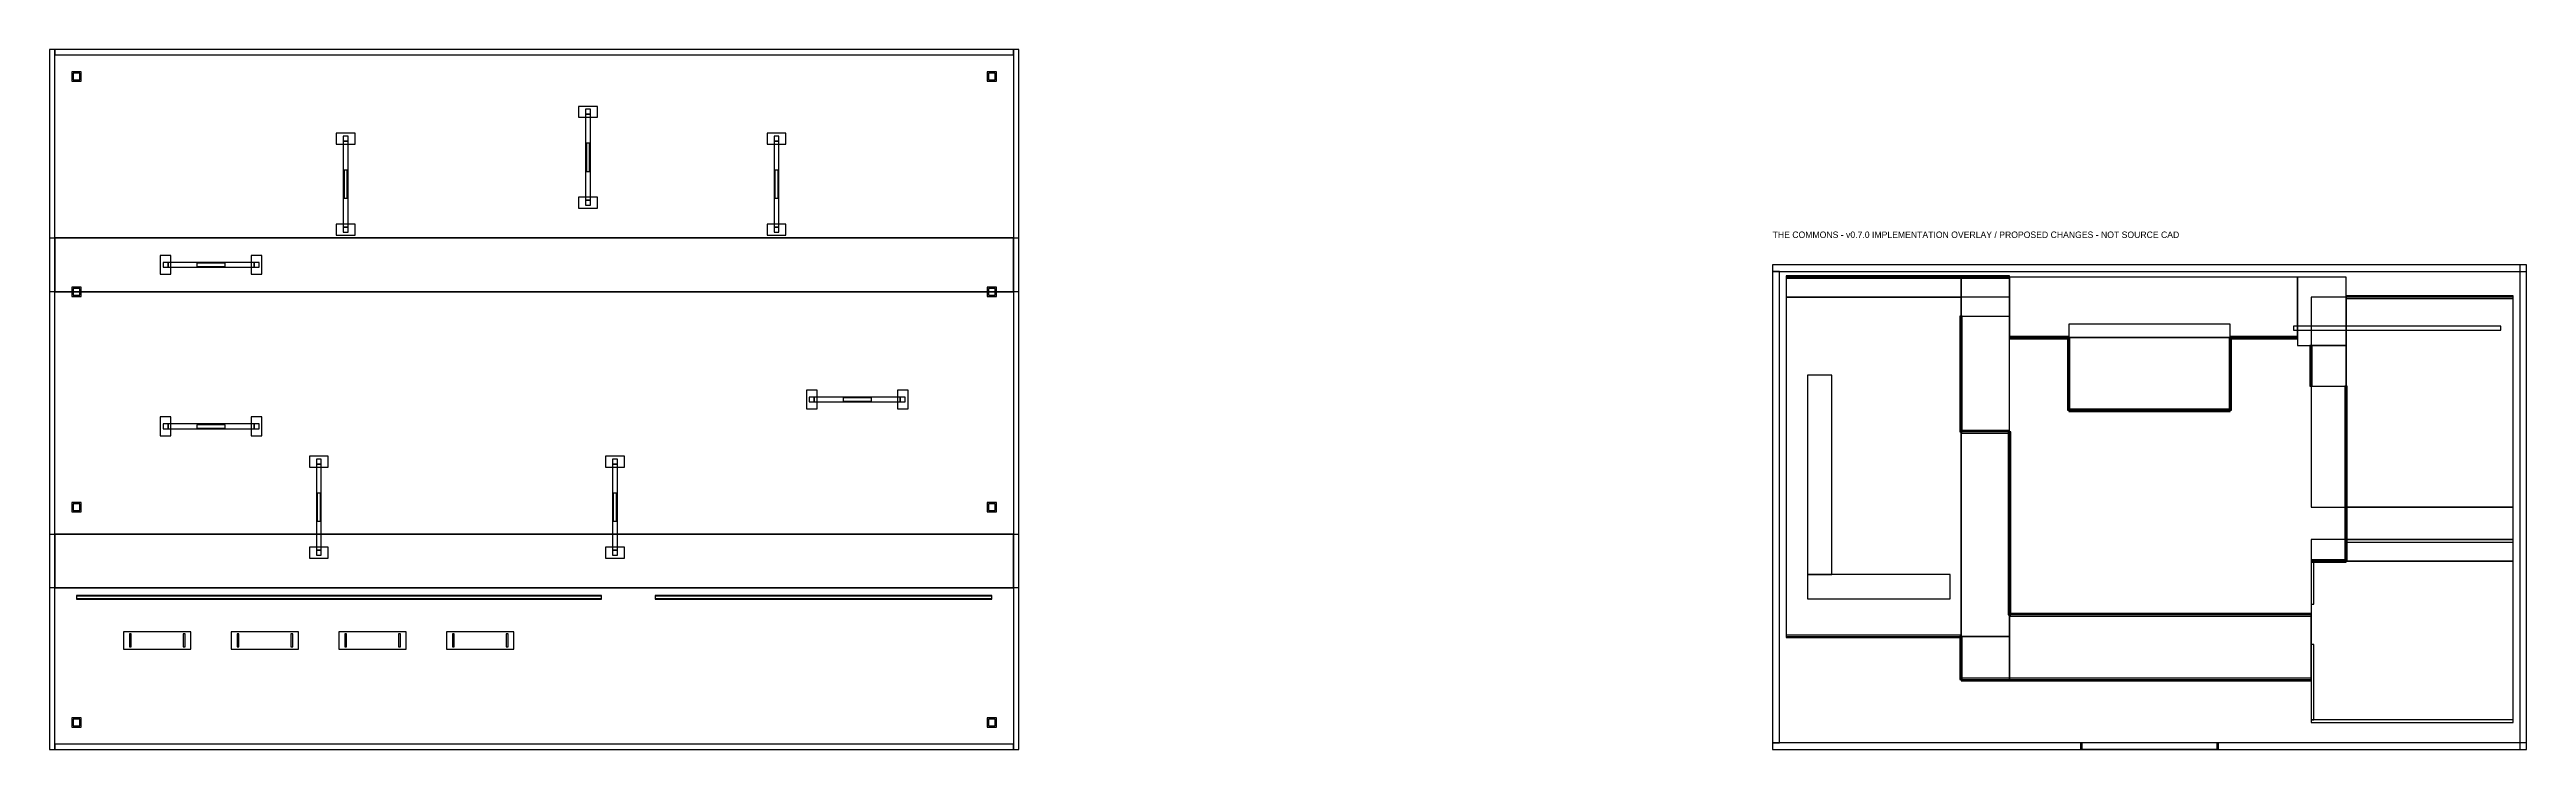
# Model space of a CAD drawing. Header units: millimetres. Extents: x -64000 to 328500, y -500 to 160500.
# Drawn here: x -64000 to 28000, y 0 to 26000 of the extents above; entities that cross this region are included whole.
import ezdxf

# ---------------------------------------------------------------- set-up
doc = ezdxf.new("R2010")
doc.units = ezdxf.units.MM
for name, color, linetype in [('IMPL_COLLIDER', 8, 'Continuous'), ('IMPL_FLOOR_2F', 4, 'Continuous'), ('IMPL_GUARD', 3, 'Continuous'), ('NOTES', 2, 'Continuous'), ('SOURCE_ZONE', 7, 'Continuous')]:
    doc.layers.add(name, color=color, linetype=linetype)

msp = doc.modelspace()

# ---------------------------------------------------------------- linework, layer by layer
at = {"layer": 'IMPL_COLLIDER'}
for points in [[(-64000, 0), (-28000, 0), (-28000, 26000), (-64000, 26000)], [(-64000, 0), (-63800, 0), (-63800, 26000), (-64000, 26000)], [(-64000, 19000), (-28000, 19000), (-28000, 26000), (-64000, 26000)], [(-63800, 25800), (-28200, 25800), (-28200, 26000), (-63800, 26000)], [(-28200, 0), (-28000, 0), (-28000, 26000), (-28200, 26000)], [(-63170, 24830), (-62830, 24830), (-62830, 25170), (-63170, 25170)], [(-63120, 24880), (-62880, 24880), (-62880, 25120), (-63120, 25120)], [(-29170, 24830), (-28830, 24830), (-28830, 25170), (-29170, 25170)], [(-29120, 24880), (-28880, 24880), (-28880, 25120), (-29120, 25120)], [(-44350, 23490), (-43650, 23490), (-43650, 23890), (-44350, 23890)], [(-44090, 23600), (-43910, 23600), (-43910, 23780), (-44090, 23780)], [(-44090, 23600), (-43910, 23600), (-43910, 23780), (-44090, 23780)], [(-44090, 20400), (-43910, 20400), (-43910, 23600), (-44090, 23600)], [(-44090, 20400), (-43910, 20400), (-43910, 23600), (-44090, 23600)], [(-53350, 22490), (-52650, 22490), (-52650, 22890), (-53350, 22890)], [(-53090, 22600), (-52910, 22600), (-52910, 22780), (-53090, 22780)], [(-53090, 22600), (-52910, 22600), (-52910, 22780), (-53090, 22780)], [(-53090, 19400), (-52910, 19400), (-52910, 22600), (-53090, 22600)], [(-53090, 19400), (-52910, 19400), (-52910, 22600), (-53090, 22600)], [(-44060, 21475), (-43940, 21475), (-43940, 22525), (-44060, 22525)], [(-37350, 22490), (-36650, 22490), (-36650, 22890), (-37350, 22890)], [(-37090, 22600), (-36910, 22600), (-36910, 22780), (-37090, 22780)], [(-37090, 22600), (-36910, 22600), (-36910, 22780), (-37090, 22780)], [(-37090, 19400), (-36910, 19400), (-36910, 22600), (-37090, 22600)], [(-37090, 19400), (-36910, 19400), (-36910, 22600), (-37090, 22600)], [(-53060, 20475), (-52940, 20475), (-52940, 21525), (-53060, 21525)], [(-37060, 20475), (-36940, 20475), (-36940, 21525), (-37060, 21525)], [(-44350, 20110), (-43650, 20110), (-43650, 20510), (-44350, 20510)], [(-44090, 20220), (-43910, 20220), (-43910, 20400), (-44090, 20400)], [(-44090, 20220), (-43910, 20220), (-43910, 20400), (-44090, 20400)], [(-53350, 19110), (-52650, 19110), (-52650, 19510), (-53350, 19510)], [(-53090, 19220), (-52910, 19220), (-52910, 19400), (-53090, 19400)], [(-53090, 19220), (-52910, 19220), (-52910, 19400), (-53090, 19400)], [(-37350, 19110), (-36650, 19110), (-36650, 19510), (-37350, 19510)], [(-37090, 19220), (-36910, 19220), (-36910, 19400), (-37090, 19400)], [(-37090, 19220), (-36910, 19220), (-36910, 19400), (-37090, 19400)], [(-63800, 17000), (-28200, 17000), (-28200, 19000), (-63800, 19000)], [(-59890, 17650), (-59490, 17650), (-59490, 18350), (-59890, 18350)], [(-59780, 17910), (-59600, 17910), (-59600, 18090), (-59780, 18090)], [(-59780, 17910), (-59600, 17910), (-59600, 18090), (-59780, 18090)], [(-59600, 17910), (-56400, 17910), (-56400, 18090), (-59600, 18090)], [(-59600, 17910), (-56400, 17910), (-56400, 18090), (-59600, 18090)], [(-58525, 17940), (-57475, 17940), (-57475, 18060), (-58525, 18060)], [(-56510, 17650), (-56110, 17650), (-56110, 18350), (-56510, 18350)], [(-56400, 17910), (-56220, 17910), (-56220, 18090), (-56400, 18090)], [(-56400, 17910), (-56220, 17910), (-56220, 18090), (-56400, 18090)], [(0, 0), (28000, 0), (28000, 18000), (0, 18000)], [(0, 17750), (28000, 17750), (28000, 18000), (0, 18000)], [(0, 250), (250, 250), (250, 17750), (0, 17750)], [(27750, 0), (28000, 0), (28000, 18000), (27750, 18000)], [(-64000, 8000), (-28000, 8000), (-28000, 17000), (-64000, 17000)], [(-63170, 16830), (-62830, 16830), (-62830, 17170), (-63170, 17170)], [(-63120, 16880), (-62880, 16880), (-62880, 17120), (-63120, 17120)], [(-29170, 16830), (-28830, 16830), (-28830, 17170), (-29170, 17170)], [(-29120, 16880), (-28880, 16880), (-28880, 17120), (-29120, 17120)], [(19350, 15580), (27050, 15580), (27050, 15720), (19350, 15720)], [(1300, 6500), (2200, 6500), (2200, 13900), (1300, 13900)], [(-35890, 12650), (-35490, 12650), (-35490, 13350), (-35890, 13350)], [(-35780, 12910), (-35600, 12910), (-35600, 13090), (-35780, 13090)], [(-35780, 12910), (-35600, 12910), (-35600, 13090), (-35780, 13090)], [(-35600, 12910), (-32400, 12910), (-32400, 13090), (-35600, 13090)], [(-35600, 12910), (-32400, 12910), (-32400, 13090), (-35600, 13090)], [(-34525, 12940), (-33475, 12940), (-33475, 13060), (-34525, 13060)], [(-32510, 12650), (-32110, 12650), (-32110, 13350), (-32510, 13350)], [(-32400, 12910), (-32220, 12910), (-32220, 13090), (-32400, 13090)], [(-32400, 12910), (-32220, 12910), (-32220, 13090), (-32400, 13090)], [(-59890, 11650), (-59490, 11650), (-59490, 12350), (-59890, 12350)], [(-59780, 11910), (-59600, 11910), (-59600, 12090), (-59780, 12090)], [(-59780, 11910), (-59600, 11910), (-59600, 12090), (-59780, 12090)], [(-59600, 11910), (-56400, 11910), (-56400, 12090), (-59600, 12090)], [(-59600, 11910), (-56400, 11910), (-56400, 12090), (-59600, 12090)], [(-58525, 11940), (-57475, 11940), (-57475, 12060), (-58525, 12060)], [(-56510, 11650), (-56110, 11650), (-56110, 12350), (-56510, 12350)], [(-56400, 11910), (-56220, 11910), (-56220, 12090), (-56400, 12090)], [(-56400, 11910), (-56220, 11910), (-56220, 12090), (-56400, 12090)], [(-54350, 10490), (-53650, 10490), (-53650, 10890), (-54350, 10890)], [(-54090, 10600), (-53910, 10600), (-53910, 10780), (-54090, 10780)], [(-54090, 10600), (-53910, 10600), (-53910, 10780), (-54090, 10780)], [(-54090, 7400), (-53910, 7400), (-53910, 10600), (-54090, 10600)], [(-54090, 7400), (-53910, 7400), (-53910, 10600), (-54090, 10600)], [(-43350, 10490), (-42650, 10490), (-42650, 10890), (-43350, 10890)], [(-43090, 10600), (-42910, 10600), (-42910, 10780), (-43090, 10780)], [(-43090, 10600), (-42910, 10600), (-42910, 10780), (-43090, 10780)], [(-43090, 7400), (-42910, 7400), (-42910, 10600), (-43090, 10600)], [(-43090, 7400), (-42910, 7400), (-42910, 10600), (-43090, 10600)], [(-54060, 8475), (-53940, 8475), (-53940, 9525), (-54060, 9525)], [(-43060, 8475), (-42940, 8475), (-42940, 9525), (-43060, 9525)], [(-63170, 8830), (-62830, 8830), (-62830, 9170), (-63170, 9170)], [(-63120, 8880), (-62880, 8880), (-62880, 9120), (-63120, 9120)], [(-29170, 8830), (-28830, 8830), (-28830, 9170), (-29170, 9170)], [(-29120, 8880), (-28880, 8880), (-28880, 9120), (-29120, 9120)], [(-63800, 6000), (-28200, 6000), (-28200, 8000), (-63800, 8000)], [(-54350, 7110), (-53650, 7110), (-53650, 7510), (-54350, 7510)], [(-54090, 7220), (-53910, 7220), (-53910, 7400), (-54090, 7400)], [(-54090, 7220), (-53910, 7220), (-53910, 7400), (-54090, 7400)], [(-43350, 7110), (-42650, 7110), (-42650, 7510), (-43350, 7510)], [(-43090, 7220), (-42910, 7220), (-42910, 7400), (-43090, 7400)], [(-43090, 7220), (-42910, 7220), (-42910, 7400), (-43090, 7400)], [(21300, 7700), (27500, 7700), (27500, 7800), (21300, 7800)], [(1300, 5600), (6600, 5600), (6600, 6500), (1300, 6500)], [(20000, 5400), (20100, 5400), (20100, 7000), (20000, 7000)], [(-64000, 0), (-28000, 0), (-28000, 6000), (-64000, 6000)], [(-63000, 5580), (-43500, 5580), (-43500, 5720), (-63000, 5720)], [(-63000, 5610), (-43500, 5610), (-43500, 5690), (-63000, 5690)], [(-41500, 5580), (-29000, 5580), (-29000, 5720), (-41500, 5720)], [(-41500, 5610), (-29000, 5610), (-29000, 5690), (-41500, 5690)], [(-61250, 3725), (-58750, 3725), (-58750, 4375), (-61250, 4375)], [(-61035, 3810), (-60965, 3810), (-60965, 4290), (-61035, 4290)], [(-59035, 3810), (-58965, 3810), (-58965, 4290), (-59035, 4290)], [(-57250, 3725), (-54750, 3725), (-54750, 4375), (-57250, 4375)], [(-57035, 3810), (-56965, 3810), (-56965, 4290), (-57035, 4290)], [(-55035, 3810), (-54965, 3810), (-54965, 4290), (-55035, 4290)], [(-53250, 3725), (-50750, 3725), (-50750, 4375), (-53250, 4375)], [(-53035, 3810), (-52965, 3810), (-52965, 4290), (-53035, 4290)], [(-51035, 3810), (-50965, 3810), (-50965, 4290), (-51035, 4290)], [(-49250, 3725), (-46750, 3725), (-46750, 4375), (-49250, 4375)], [(-49035, 3810), (-48965, 3810), (-48965, 4290), (-49035, 4290)], [(-47035, 3810), (-46965, 3810), (-46965, 4290), (-47035, 4290)], [(20000, 1100), (20100, 1100), (20100, 3900), (20000, 3900)], [(-63170, 830), (-62830, 830), (-62830, 1170), (-63170, 1170)], [(-63120, 880), (-62880, 880), (-62880, 1120), (-63120, 1120)], [(-29170, 830), (-28830, 830), (-28830, 1170), (-29170, 1170)], [(-29120, 880), (-28880, 880), (-28880, 1120), (-29120, 1120)], [(20000, 1000), (27500, 1000), (27500, 1100), (20000, 1100)], [(-63800, 0), (-28200, 0), (-28200, 200), (-63800, 200)], [(0, 0), (11500, 0), (11500, 250), (0, 250)], [(11440, 5), (16560, 5), (16560, 245), (11440, 245)], [(16500, 0), (28000, 0), (28000, 250), (16500, 250)]]:
    msp.add_lwpolyline(points, close=True, dxfattribs=at)
at = {"layer": 'IMPL_FLOOR_2F'}
for points in [[(500, 16800), (7000, 16800), (7000, 17550), (500, 17550)], [(7000, 16100), (8800, 16100), (8800, 17550), (7000, 17550)], [(8800, 15300), (19500, 15300), (19500, 17550), (8800, 17550)], [(19500, 15000), (21300, 15000), (21300, 17550), (19500, 17550)], [(500, 4200), (7000, 4200), (7000, 16800), (500, 16800)], [(21300, 9000), (27500, 9000), (27500, 16800), (21300, 16800)], [(11000, 12600), (17000, 12600), (17000, 15300), (11000, 15300)], [(20000, 13500), (21300, 13500), (21300, 15000), (20000, 15000)], [(7000, 4200), (8800, 4200), (8800, 11800), (7000, 11800)], [(21300, 7800), (27500, 7800), (27500, 9000), (21300, 9000)], [(21300, 7000), (27500, 7000), (27500, 7800), (21300, 7800)], [(20000, 1000), (27500, 1000), (27500, 7000), (20000, 7000)], [(8800, 2600), (20000, 2600), (20000, 5000), (8800, 5000)], [(7000, 2600), (8800, 2600), (8800, 4200), (7000, 4200)]]:
    msp.add_lwpolyline(points, close=True, dxfattribs=at)
at = {"layer": 'IMPL_GUARD'}
for points in [[(500, 17505), (8800, 17505), (8800, 17595), (500, 17595)], [(21300, 16755), (27500, 16755), (27500, 16845), (21300, 16845)], [(6955, 11800), (7045, 11800), (7045, 16100), (6955, 16100)], [(8800, 15255), (11000, 15255), (11000, 15345), (8800, 15345)], [(10955, 12600), (11045, 12600), (11045, 15300), (10955, 15300)], [(16955, 12600), (17045, 12600), (17045, 15300), (16955, 15300)], [(17000, 15255), (19500, 15255), (19500, 15345), (17000, 15345)], [(19955, 13500), (20045, 13500), (20045, 15000), (19955, 15000)], [(21255, 7000), (21345, 7000), (21345, 13500), (21255, 13500)], [(11000, 12555), (17000, 12555), (17000, 12645), (11000, 12645)], [(7000, 11755), (8800, 11755), (8800, 11845), (7000, 11845)], [(8755, 5000), (8845, 5000), (8845, 11800), (8755, 11800)], [(20000, 6955), (21300, 6955), (21300, 7045), (20000, 7045)], [(8800, 4955), (20000, 4955), (20000, 5045), (8800, 5045)], [(500, 4155), (7000, 4155), (7000, 4245), (500, 4245)], [(6955, 2600), (7045, 2600), (7045, 4200), (6955, 4200)], [(7000, 2555), (20000, 2555), (20000, 2645), (7000, 2645)]]:
    msp.add_lwpolyline(points, close=True, dxfattribs=at)
at = {"layer": 'SOURCE_ZONE'}
for points in [[(8800, 15300), (19500, 15300), (19500, 17550), (8800, 17550)], [(500, 4200), (8800, 4200), (8800, 16800), (500, 16800)], [(20000, 9000), (27500, 9000), (27500, 16800), (20000, 16800)], [(11000, 12600), (17000, 12600), (17000, 15800), (11000, 15800)], [(20000, 1000), (27500, 1000), (27500, 7800), (20000, 7800)], [(8800, 2600), (20000, 2600), (20000, 5000), (8800, 5000)]]:
    msp.add_lwpolyline(points, close=True, dxfattribs=at)

# ---------------------------------------------------------------- texts
at = {"layer": 'NOTES'}
msp.add_text('THE COMMONS - v0.7.0 IMPLEMENTATION OVERLAY / PROPOSED CHANGES - NOT SOURCE CAD', height=240, dxfattribs=at).set_placement((0, 19000))

doc.saveas('drawing.dxf')
